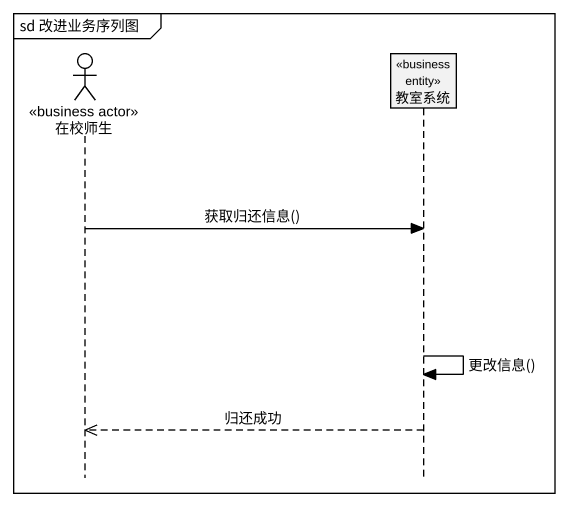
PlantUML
@startuml
mainframe sd 改进业务序列图
hide footbox
actor 在校师生 <<business actor>>
participant 教室系统 <<business entity>>

在校师生 -> 教室系统 : 获取归还信息()
教室系统 -> 教室系统 : 更改信息()
教室系统 -->> 在校师生 : 归还成功
@enduml
